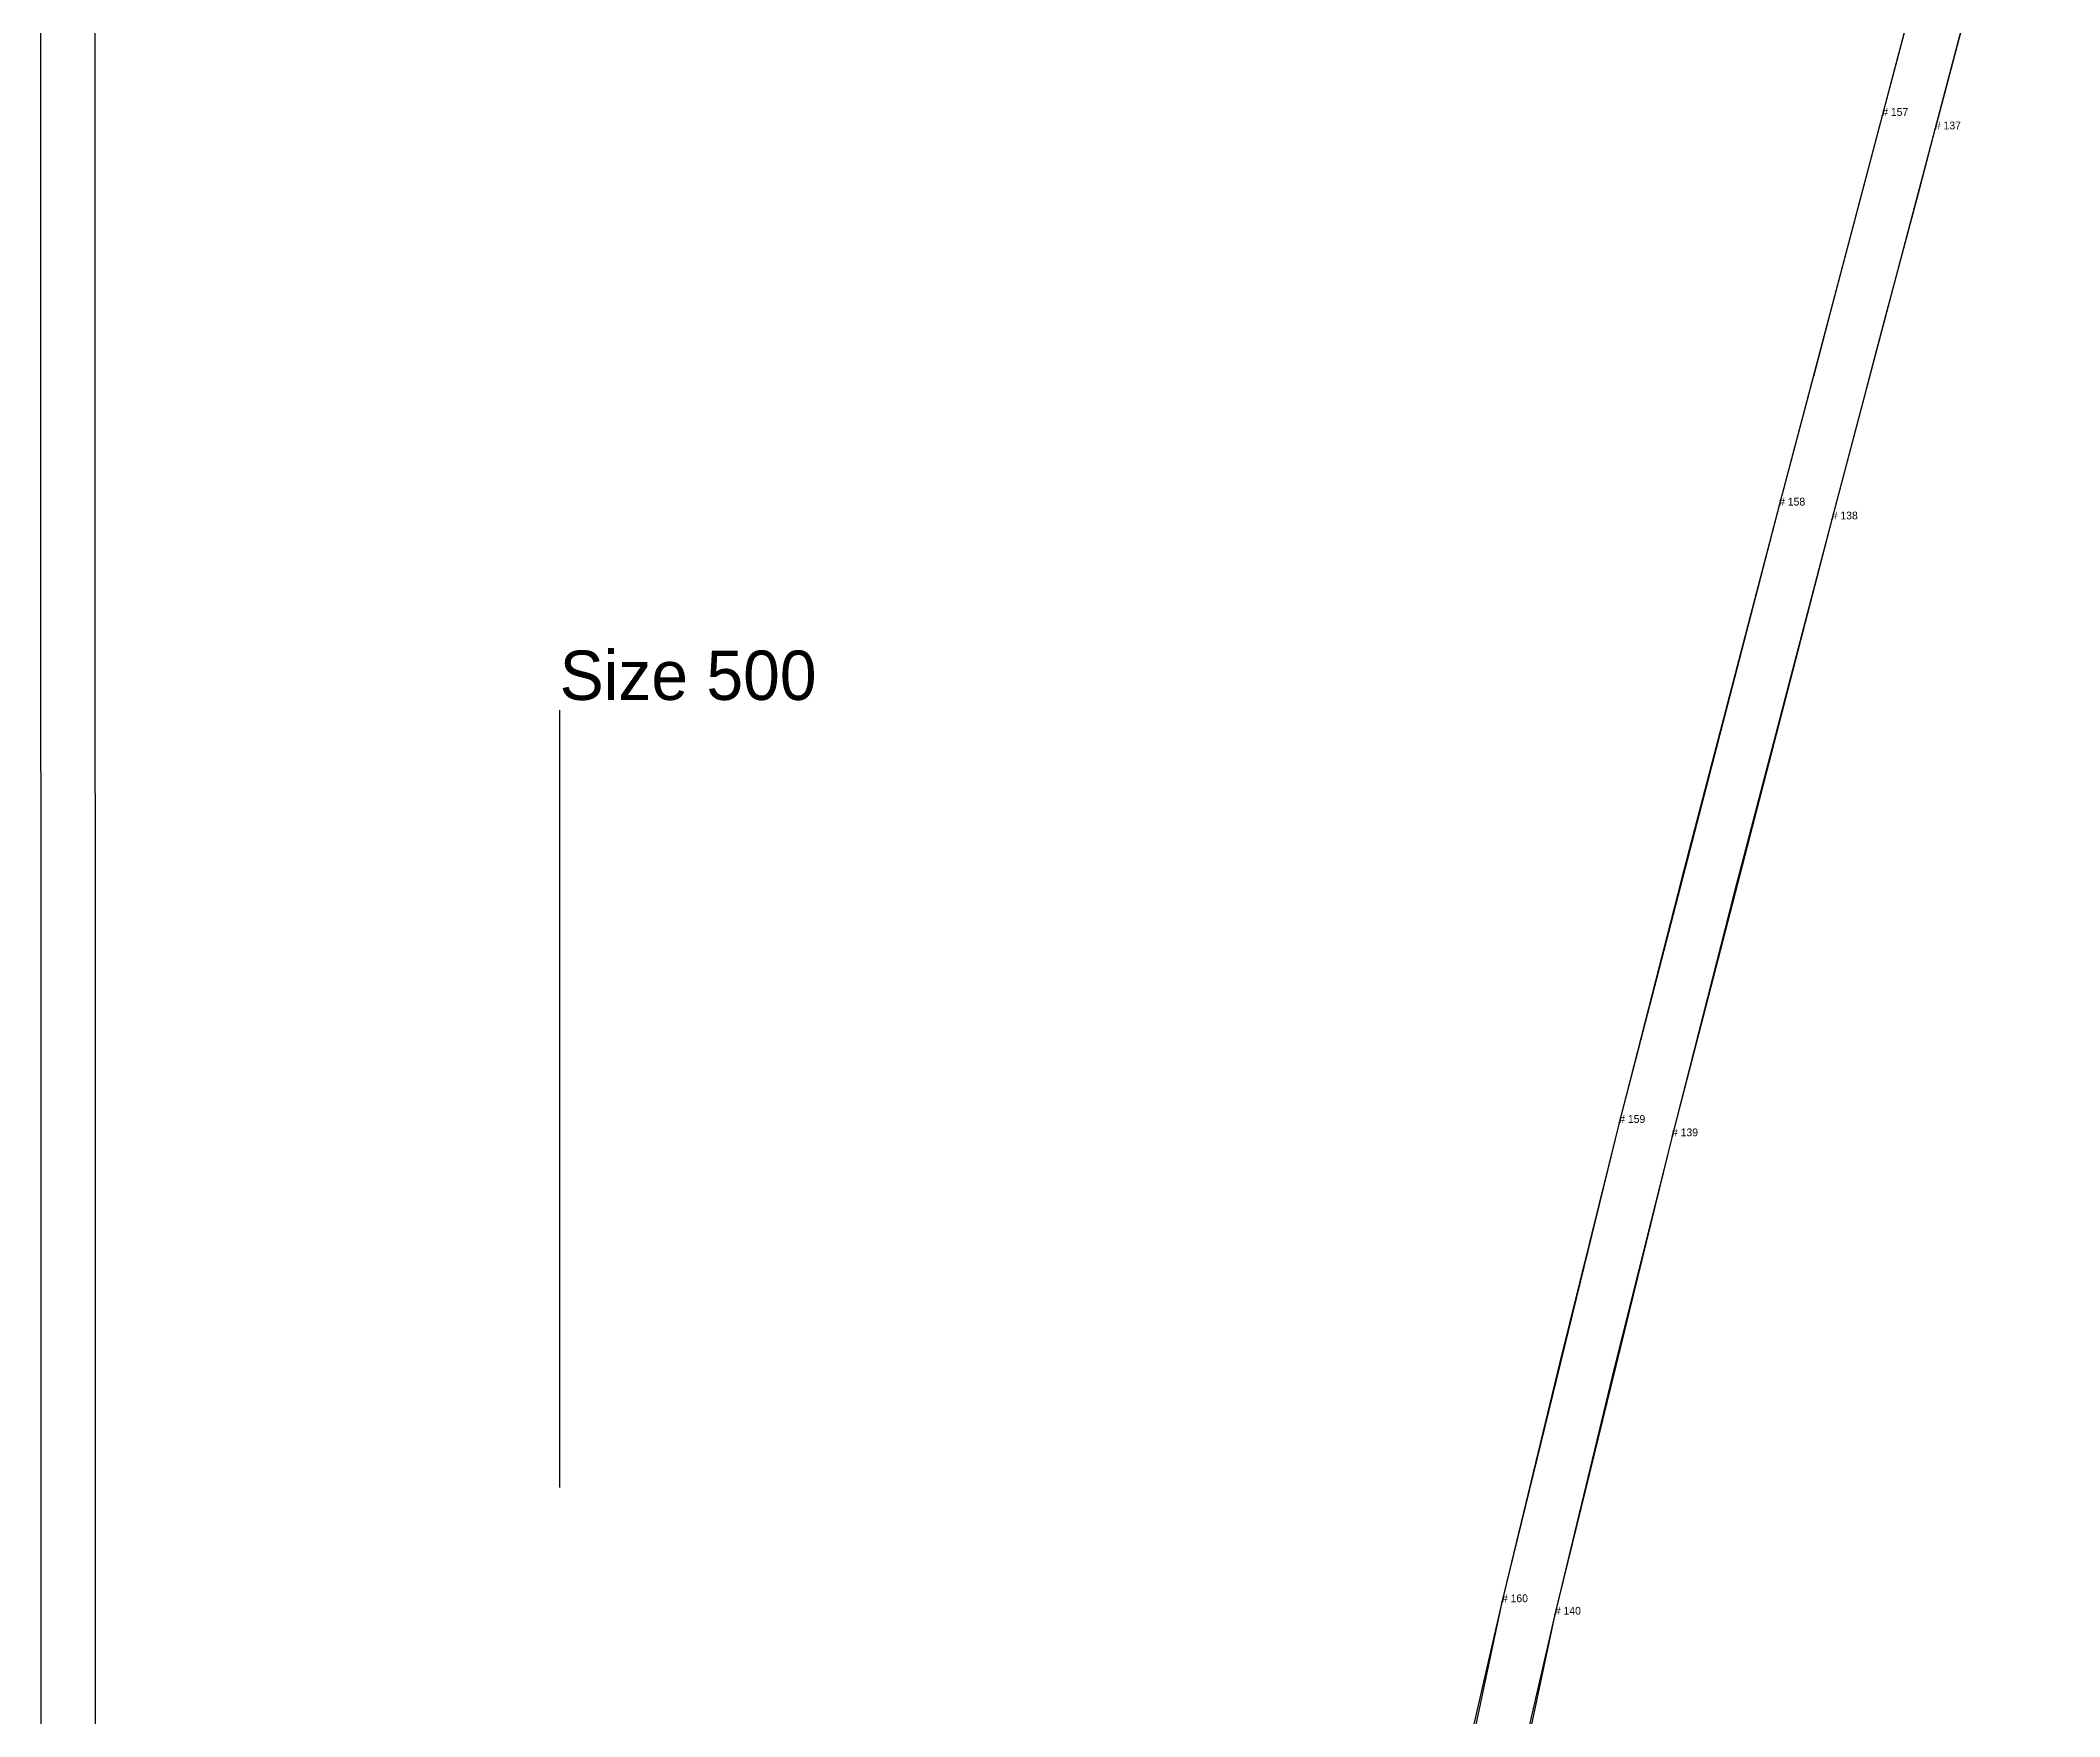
# Model space of a CAD drawing. Extents: x 0 to 1208, y -69 to 896.
# Drawn here: x 581.3 to 841, y 464.8 to 680.4 of the extents above; entities that cross this region are included whole.
import ezdxf

# ---------------------------------------------------------------- set-up
doc = ezdxf.new("R2010")
doc.units = 0
for name, color, linetype in [('1', 7, 'CONTINUOUS'), ('14', 7, 'CONTINUOUS'), ('15', 7, 'CONTINUOUS'), ('3', 7, 'CONTINUOUS'), ('7', 7, 'CONTINUOUS'), ('84', 7, 'CONTINUOUS'), ('87', 7, 'CONTINUOUS')]:
    doc.layers.add(name, color=color, linetype=linetype)

# ---------------------------------------------------------------- blocks, each defined once
blk = doc.blocks.new('piece_Sleeve_2_s500_M')
at = {"layer": '1'}
blk.add_lwpolyline([(581.49, 197.52), (581.29, 819.68), (588.99, 818), (619.05, 810.54), (635.8, 805.22), (646.37, 801.1), (668.84, 791.74), (681.07, 785.71), (701.52, 775.64), (726.13, 763.67), (756.93, 750.33), (783.43, 739.14), (810.99, 732.33), (825.07, 730.62), (841.04, 729.92), (825, 668.98), (811.73, 618.8), (791.18, 539.43), (776.11, 477.88), (751.54, 362.32), (735.62, 264.76), (727.3, 197.52)], close=True, dxfattribs=at)
at = {"layer": '14'}
blk.add_lwpolyline([(588.48, 204.52), (588.29, 810.99), (606.69, 806.69), (633.44, 798.62), (643.77, 794.6), (665.94, 785.37), (677.98, 779.43), (698.92, 769.11), (723.24, 757.3), (754.12, 743.92), (781.2, 732.5), (805.12, 726.27), (819.57, 724.1), (832.05, 723.23), (818.22, 670.72), (804.96, 620.58), (784.39, 541.15), (769.3, 479.48), (744.66, 363.6), (728.69, 265.72), (721.04, 204.52)], close=True, dxfattribs=at)
at = {"layer": '3'}
for p in [(818.22, 670.72), (825, 668.98), (804.96, 620.58), (811.73, 618.8), (784.39, 541.15), (791.18, 539.43), (769.3, 479.48), (776.11, 477.88)]:
    blk.add_point(p, dxfattribs=at)
at = {"layer": '7'}
blk.add_line((648.09, 494.25), (648.09, 594.25), dxfattribs=at)
at = {"layer": '84'}
for points in [[(581.49, 197.52), (581.29, 819.68)], [(829.5, 685.98), (825.02, 669.05), (825.01, 669.01), (825, 668.98), (822.78, 660.57), (818.32, 643.72), (816.12, 635.4), (816.12, 635.37), (816.11, 635.34), (811.73, 618.8), (799.19, 570.76), (791.18, 539.43), (783.48, 508.53), (776.11, 477.88), (769.07, 447.31)]]:
    blk.add_lwpolyline(points, dxfattribs=at)
at = {"layer": '87'}
for points in [[(588.48, 204.52), (588.29, 810.99)], [(822.73, 687.76), (818.22, 670.72), (811.56, 645.54), (809.36, 637.19), (809.35, 637.16), (809.34, 637.11), (804.96, 620.58), (792.41, 572.51), (784.39, 541.15), (776.69, 510.19), (769.3, 479.48), (762.24, 448.85)]]:
    blk.add_lwpolyline(points, dxfattribs=at)
at = {"layer": '1'}
for s, p in [('# 137', (825, 668.98)), ('# 138', (811.73, 618.8)), ('# 139', (791.18, 539.43)), ('# 140', (776.11, 477.88))]:
    blk.add_text(s, height=1, dxfattribs=at).set_placement(p)
at = {"layer": '14'}
for s, p in [('# 157', (818.22, 670.72)), ('# 158', (804.96, 620.58)), ('# 159', (784.39, 541.15)), ('# 160', (769.3, 479.48))]:
    blk.add_text(s, height=1, dxfattribs=at).set_placement(p)
at = {"layer": '15'}
blk.add_text('Size 500', height=6.35, dxfattribs=at).set_placement((648.09, 595.57))

msp = doc.modelspace()

# ---------------------------------------------------------------- block references
at = {"layer": '1'}
msp.add_blockref('piece_Sleeve_2_s500_M', (0, 0), dxfattribs=at)

doc.saveas('drawing.dxf')
